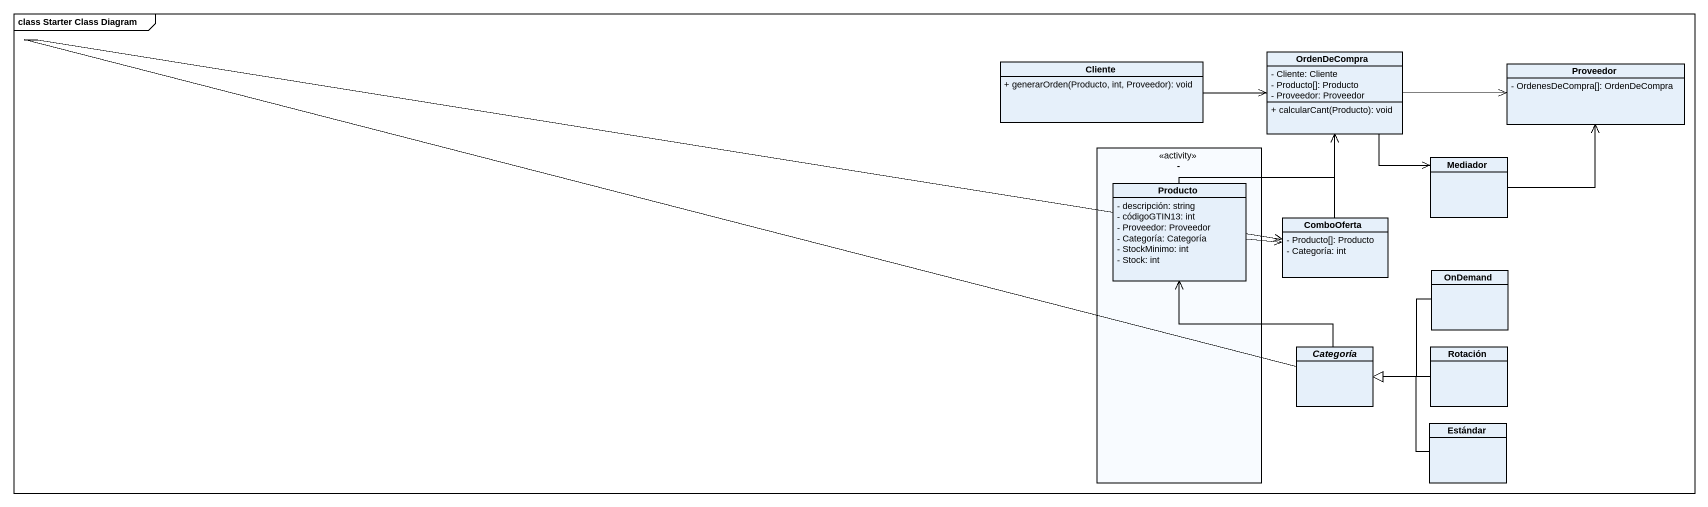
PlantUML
@startuml
mainframe class Starter Class Diagram
hide circle
hide empty members
skinparam classAttributeIconSize 0
class Cliente {
  + generarOrden(Producto, int, Proveedor): void
}
class OrdenDeCompra {
  - Cliente: Cliente
  - Producto[]: Producto
  - Proveedor: Proveedor
  + calcularCant(Producto): void
}
class Proveedor {
  - OrdenesDeCompra[]: OrdenDeCompra
}
rectangle "-" as part1 <<activity>> {
  class Producto {
    - descripción: string
    - códigoGTIN13: int
    - Proveedor: Proveedor
    - Categoría: Categoría
    - StockMinimo: int
    - Stock: int
  }
}
class Mediador
class ComboOferta {
  - Producto[]: Producto
  - Categoría: int
}
class OnDemand
abstract class Categoría
class Rotación
class Estándar
Cliente -right-> OrdenDeCompra
OrdenDeCompra --> Mediador
Proveedor <-left- OrdenDeCompra
Mediador -up-> Proveedor
Producto -up-> OrdenDeCompra
Producto -right-> ComboOferta
ComboOferta -up-> OrdenDeCompra
OnDemand -left-|> Categoría
Categoría -up-> Producto
Categoría -up-> ComboOferta
Rotación -left-|> Categoría
Estándar -left-|> Categoría
@enduml
